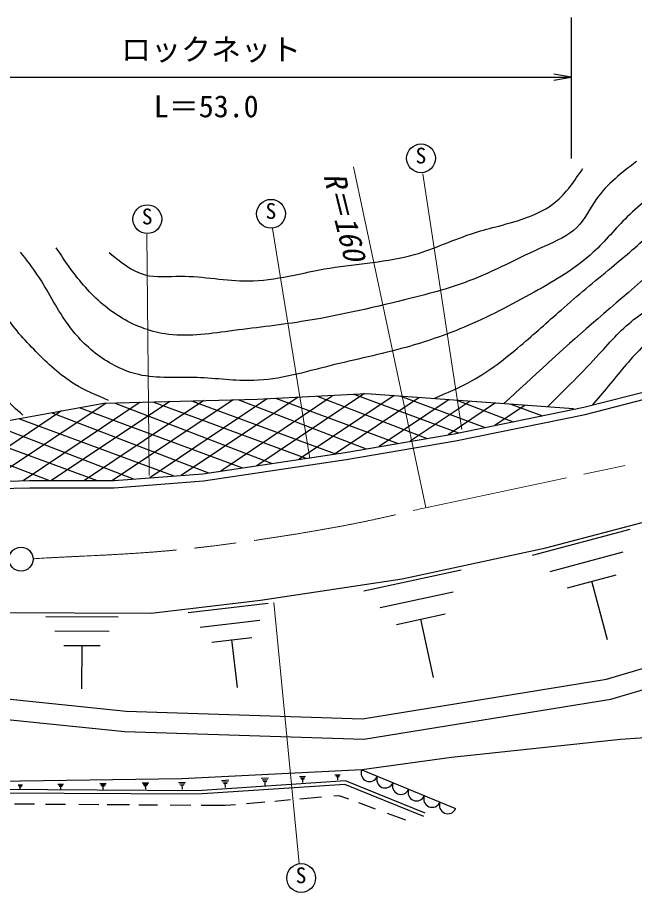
# Model space of a CAD drawing. Units: millimetres, scale not verified. Extents: x 40000 to 680000, y 20000 to 380000.
# Drawn here: x 461489 to 512942, y 259486 to 332080 of the extents above; entities that cross this region are included whole.
import ezdxf
from ezdxf.enums import TextEntityAlignment as Align

# ---------------------------------------------------------------- set-up
doc = ezdxf.new("R2010")
doc.units = ezdxf.units.MM
doc.header["$LTSCALE"] = 1000
doc.linetypes.add('CHAIN', pattern=[18.5, 12, -1.5, 3.5, -1.5])
for name, color, linetype, lineweight in [('M-BGD', 7, 'Continuous', 25), ('M-BGD-RSTR', 7, 'Continuous', 13), ('M-BMK', 2, 'CHAIN', 13), ('M-BMK-SRVR', 3, 'Continuous', 25), ('M-STR-STR3', 7, 'Continuous', 25), ('M-STR-STRC', 7, 'Continuous', 25)]:
    doc.layers.add(name, color=color, linetype=linetype, lineweight=lineweight)
doc.styles.add('ＭＳ ゴシック', font='')
doc.styles.get('ＭＳ ゴシック').set_extended_font_data('MS Gothic')

# ---------------------------------------------------------------- blocks, each defined once
blk = doc.blocks.new('open_arrow')
at = {"color": 0, "linetype": 'Continuous', "lineweight": -2}
blk.add_lwpolyline([(7.5, 1.25), (0, 0), (7.5, -1.25)], dxfattribs=at)

msp = doc.modelspace()

# ---------------------------------------------------------------- linework, layer by layer
at = {"layer": 'M-BGD'}
for p, q in [((508700, 299552), (518080, 301968)), ((508835, 298967), (518221, 301385)), ((490438, 300713), (481437, 294683)), ((481467, 300238), (490595, 300701)), ((489541, 300648), (498271, 297425)), ((490595, 300701), (507859, 299444)), ((448464, 296216), (468700, 299907)), ((468891, 299912), (459104, 293356)), ((471722, 299986), (461973, 293427)), ((474185, 300050), (464318, 293440)), ((477018, 300123), (467085, 293440)), ((468700, 299907), (481467, 300238)), ((479483, 300187), (469412, 293440)), ((469551, 299929), (482719, 294875)), ((482348, 300283), (472517, 293669)), ((472776, 300013), (485548, 295298)), ((484898, 300405), (475144, 293871)), ((476014, 300097), (488013, 295667)), ((487732, 300479), (478453, 294236)), ((479864, 300197), (490566, 296089)), ((483012, 300317), (493226, 296546)), ((492891, 300534), (484983, 295214)), ((486472, 300492), (495662, 296964)), ((494957, 300330), (487990, 295664)), ((497486, 300200), (491653, 296275)), ((493374, 300499), (500480, 297875)), ((499227, 300073), (494245, 296721)), ((501359, 299918), (497395, 297262)), ((498113, 300154), (502811, 298351)), ((502624, 299825), (505264, 298851)), ((465177, 299265), (456291, 293286)), ((464315, 299107), (477411, 294080)), ((466650, 299533), (480265, 294507)), ((497898, 297349), (508700, 299552)), ((503822, 299738), (501303, 298043)), ((461568, 298606), (474525, 293823)), ((498009, 296759), (508835, 298967)), ((456598, 297700), (468137, 293440)), ((459210, 298176), (471213, 293569)), ((454209, 297264), (464170, 293440)), ((488802, 295785), (497898, 297349)), ((488897, 295193), (498009, 296759)), ((476934, 294009), (488802, 295785)), ((477001, 293412), (488897, 295193)), ((469543, 293440), (476934, 294009)), ((453909, 293227), (462508, 293440)), ((462508, 293440), (469543, 293440)), ((469566, 292840), (477001, 293412)), ((453901, 292627), (462515, 292840)), ((462515, 292840), (469566, 292840)), ((505539, 287827), (518164, 291172)), ((504442, 287223), (512582, 289383)), ((493561, 285237), (505539, 287827)), ((505892, 285863), (512002, 287483)), ((490382, 284243), (498482, 285993)), ((507342, 284503), (511412, 285583)), ((481746, 283457), (493561, 285237)), ((510672, 280163), (509382, 285043)), ((491742, 282843), (497822, 284153)), ((472627, 282378), (481746, 283457)), ((475722, 282433), (482382, 283223)), ((457952, 282432), (472627, 282378)), ((463872, 282113), (469902, 282083)), ((476712, 281203), (481712, 281793)), ((493102, 281433), (497152, 282313)), ((496182, 277013), (495132, 281873)), ((464622, 280903), (469142, 280883)), ((477702, 279973), (481032, 280363)), ((510588, 276867), (524084, 280926)), ((465372, 279693), (468382, 279683)), ((466862, 276073), (466882, 279693)), ((479842, 276173), (479372, 280173)), ((510970, 275207), (524574, 279298)), ((490260, 273567), (510588, 276867)), ((455373, 275766), (470563, 274202)), ((490370, 271863), (510970, 275207)), ((455199, 274075), (470449, 272505)), ((470563, 274202), (490260, 273567)), ((530173, 273089), (511763, 271852)), ((470449, 272505), (490370, 271863)), ((511763, 271852), (497680, 270341)), ((497680, 270341), (490192, 269310)), ((490192, 269310), (475206, 268570)), ((481802, 268603), (482422, 268633)), ((485002, 268753), (485512, 268783)), ((485072, 268653), (485452, 268683)), ((487962, 268903), (488402, 268923)), ((488022, 268823), (488352, 268833)), ((488082, 268733), (488302, 268743)), ((488202, 268473), (488192, 268743)), ((490192, 269310), (498023, 266082)), ((475206, 268570), (457382, 268300)), ((461542, 268063), (461912, 268073)), ((461592, 267993), (461872, 268003)), ((461632, 267913), (461822, 267923)), ((461732, 267693), (461732, 267923)), ((464872, 268113), (465322, 268123)), ((464932, 268033), (465272, 268033)), ((464982, 267943), (465212, 267943)), ((465102, 267673), (465102, 267943)), ((468362, 268173), (468882, 268173)), ((468432, 268073), (468822, 268073)), ((468502, 267963), (468762, 267963)), ((468632, 267673), (468632, 267963)), ((471892, 268223), (472432, 268233)), ((471962, 268123), (472372, 268123)), ((472032, 268013), (472302, 268013)), ((472182, 267703), (472172, 268013)), ((474922, 268263), (475502, 268283)), ((475002, 268153), (475442, 268173)), ((475082, 268033), (475372, 268053)), ((475242, 267693), (475232, 268043)), ((488831, 268379), (476487, 267567)), ((488783, 268075), (476496, 267267)), ((478502, 268433), (479122, 268463)), ((478582, 268313), (479052, 268333)), ((478662, 268193), (478982, 268203)), ((478842, 267823), (478822, 268203)), ((481892, 268483), (482352, 268503)), ((481972, 268353), (482282, 268373)), ((482142, 267993), (482132, 268363)), ((485142, 268553), (485392, 268573)), ((485282, 268253), (485272, 268563)), ((495384, 265428), (488783, 268075)), ((495496, 265707), (488831, 268379)), ((476496, 267267), (457089, 267378)), ((476487, 267567), (457111, 267678)), ((487868, 267139), (488290, 267175)), ((488290, 267175), (489096, 266881)), ((461246, 266473), (462905, 266461)), ((463843, 266455), (465502, 266443)), ((466607, 266435), (468266, 266423)), ((468970, 266419), (470847, 266405)), ((478828, 266349), (479673, 266423)), ((480584, 266503), (482106, 266635)), ((482960, 266710), (484246, 266822)), ((485042, 266892), (486848, 267049)), ((489918, 266581), (491327, 266067)), ((471618, 266400), (473159, 266389)), ((474215, 266382), (475941, 266370)), ((476796, 266364), (478828, 266349)), ((492322, 265704), (493846, 265148))]:
    msp.add_line(p, q, dxfattribs=at)
for centre in [(490844, 269041), (492150, 268503), (493455, 267965), (494760, 267427), (496065, 266889), (497371, 266351)]:
    msp.add_arc(centre, 706, 157.59459, 337.59459, dxfattribs=at)
for points, knots in [([(496199, 300293), (497286, 300751), (498373, 301208), (499396, 301780), (500839, 302587), (502155, 303622), (503425, 304696), (504576, 305670), (505689, 306676), (506818, 307665), (508192, 308870), (509589, 310050), (511006, 311217), (512178, 312183), (513364, 313140), (514399, 314239), (515412, 315314), (516280, 316525), (517209, 317685), (518437, 319218), (519770, 320660), (520920, 322244), (521420, 322933), (521886, 323649), (522351, 324364)], [0, 0, 0, 0, 1, 1, 1, 2, 2, 2, 3, 3, 3, 4, 4, 4, 5, 5, 5, 6, 6, 6, 7, 7, 7, 8, 8, 8, 8]), ([(519099, 323133), (518104, 321552), (517109, 319970), (515839, 318642), (514752, 317505), (513464, 316553), (512332, 315442), (511357, 314485), (510498, 313411), (509502, 312489), (508056, 311152), (506321, 310137), (504580, 309167), (502644, 308088), (500702, 307065), (498674, 306214), (497114, 305560), (495504, 305008), (493875, 304553), (491784, 303969), (489662, 303546), (487538, 303015), (485436, 302489), (483331, 301856), (481201, 301784), (479637, 301732), (478059, 301982), (476464, 302030), (474828, 302080), (473174, 301918), (471604, 302277), (470370, 302558), (469188, 303161), (468159, 303938), (467152, 304698), (466291, 305624), (465575, 306645), (464692, 307903), (464027, 309305), (463175, 310582), (462737, 311240), (462248, 311865), (461760, 312489)], [0, 0, 0, 0, 1, 1, 1, 2, 2, 2, 3, 3, 3, 4, 4, 4, 5, 5, 5, 6, 6, 6, 7, 7, 7, 8, 8, 8, 9, 9, 9, 10, 10, 10, 11, 11, 11, 12, 12, 12, 13, 13, 13, 14, 14, 14, 14]), ([(540393, 308076), (539154, 308944), (537915, 309812), (536771, 310793), (535548, 311841), (534434, 313018), (533431, 314292), (532672, 315256), (531977, 316276), (531363, 317314), (530772, 318314), (530256, 319331), (529720, 320441), (529276, 321361), (528818, 322346), (528024, 322827), (527660, 323047), (527225, 323162), (526751, 323251), (526000, 323393), (525149, 323471), (524631, 323092), (524185, 322766), (523985, 322103), (523729, 321502), (523033, 319866), (521919, 318690), (520814, 317473), (519680, 316224), (518555, 314931), (517368, 313709), (514860, 311127), (512071, 308857), (509363, 306499), (506881, 304338), (504468, 302102), (502054, 299867)], [0, 0, 0, 0, 1, 1, 1, 2, 2, 2, 3, 3, 3, 4, 4, 4, 5, 5, 5, 6, 6, 6, 7, 7, 7, 8, 8, 8, 9, 9, 9, 10, 10, 10, 11, 11, 11, 12, 12, 12, 12]), ([(513109, 320054), (511881, 319124), (510652, 318193), (509770, 316941), (509212, 316149), (508793, 315228), (508129, 314565), (507406, 313842), (506393, 313424), (505413, 312980), (503258, 312005), (501265, 310908), (499131, 310094), (497401, 309434), (495578, 308960), (493755, 308509), (490896, 307802), (488036, 307151), (485153, 306698), (483169, 306387), (481174, 306169), (479154, 305906), (477358, 305673), (475543, 305404), (473778, 305680), (472468, 305885), (471186, 306390), (470043, 307095), (468884, 307809), (467868, 308729), (466987, 309754), (466151, 310728), (465437, 311798), (464724, 312867)], [0, 0, 0, 0, 1, 1, 1, 2, 2, 2, 3, 3, 3, 4, 4, 4, 5, 5, 5, 6, 6, 6, 7, 7, 7, 8, 8, 8, 9, 9, 9, 10, 10, 10, 11, 11, 11, 11]), ([(469138, 312471), (470087, 311678), (471037, 310886), (472137, 310603), (473054, 310368), (474076, 310487), (475080, 310490), (477013, 310497), (478877, 310075), (480739, 310094), (482995, 310117), (485247, 310788), (487530, 311169), (489909, 311566), (492322, 311649), (494604, 312301), (496292, 312784), (497908, 313578), (499584, 314112), (500252, 314325), (500930, 314496), (501621, 314678), (503286, 315115), (505026, 315610), (506318, 316658), (507246, 317411), (507942, 318450), (508638, 319488)], [0, 0, 0, 0, 1, 1, 1, 2, 2, 2, 3, 3, 3, 4, 4, 4, 5, 5, 5, 6, 6, 6, 7, 7, 7, 8, 8, 8, 9, 9, 9, 9]), ([(505689, 299602), (507144, 301045), (508598, 302487), (509999, 304007), (510978, 305071), (511932, 306172), (513074, 307029), (514259, 307917), (515647, 308542), (516891, 309361), (518146, 310188), (519253, 311213), (520336, 312277), (521363, 313285), (522367, 314327), (523252, 315405), (523878, 316167), (524444, 316946), (525108, 317791), (525381, 318138), (525670, 318496), (526062, 318586), (526351, 318652), (526695, 318572), (526963, 318427), (528030, 317850), (527884, 316243), (528289, 315034), (528581, 314160), (529160, 313494), (529773, 312860), (530807, 311792), (531939, 310817), (533166, 309998), (534864, 308863), (536745, 308026), (538626, 307188)], [0, 0, 0, 0, 1, 1, 1, 2, 2, 2, 3, 3, 3, 4, 4, 4, 5, 5, 5, 6, 6, 6, 7, 7, 7, 8, 8, 8, 9, 9, 9, 10, 10, 10, 11, 11, 11, 12, 12, 12, 12]), ([(461951, 298889), (460812, 299904), (459673, 300919), (459065, 302284), (458566, 303402), (458423, 304756), (457593, 305623), (457146, 306090), (456501, 306416), (456122, 306925), (455676, 307523), (455600, 308373), (455273, 309075), (454999, 309663), (454550, 310147), (454084, 310603), (453322, 311350), (452515, 312024), (451708, 312697)], [0, 0, 0, 0, 1, 1, 1, 2, 2, 2, 3, 3, 3, 4, 4, 4, 5, 5, 5, 6, 6, 6, 6]), ([(469081, 300134), (468109, 300541), (467138, 300949), (466252, 301492), (465061, 302222), (464025, 303198), (463026, 304208), (462054, 305191), (461118, 306207), (460423, 307378), (459839, 308360), (459426, 309450), (458838, 310433), (458484, 311025), (458067, 311578), (457650, 312131)], [0, 0, 0, 0, 1, 1, 1, 2, 2, 2, 3, 3, 3, 4, 4, 4, 5, 5, 5, 5]), ([(525327, 303602), (524981, 303884), (524634, 304165), (524419, 304537), (524202, 304911), (524117, 305377), (524101, 305809), (524067, 306684), (524310, 307425), (524631, 308407), (524868, 309135), (525149, 309994), (524737, 310369), (524529, 310557), (524145, 310623), (523782, 310634), (522407, 310676), (521350, 309939), (520283, 309255), (518986, 308424), (517676, 307671), (516413, 306817), (515383, 306120), (514385, 305356), (513498, 304484), (512498, 303502), (511639, 302383), (510741, 301303), (510300, 300773), (509849, 300252), (509399, 299732)], [0, 0, 0, 0, 1, 1, 1, 2, 2, 2, 3, 3, 3, 4, 4, 4, 5, 5, 5, 6, 6, 6, 7, 7, 7, 8, 8, 8, 9, 9, 9, 10, 10, 10, 10])]:
    msp.add_open_spline(points, degree=3, knots=knots, dxfattribs=at)
at = {"layer": 'M-BGD-RSTR'}
for p, q in [((495540, 291186), (489513, 319610)), ((495277, 319020), (498529, 297692)), ((482765, 314465), (485854, 295287)), ((472269, 313998), (472464, 293857)), ((484967, 261490), (482877, 283283))]:
    msp.add_line(p, q, dxfattribs=at)
at = {"layer": 'M-BMK'}
msp.add_line((495512, 291175), (514445, 295183), dxfattribs=at)
msp.add_open_spline([(462789, 286918), (463514, 286961), (464238, 287005), (464963, 287041), (465315, 287059), (465666, 287075), (466018, 287091), (466370, 287107), (466722, 287124), (467073, 287141), (469183, 287244), (471294, 287354), (473399, 287530), (475614, 287716), (477823, 287975), (480025, 288276), (481953, 288539), (483876, 288834), (485795, 289159), (487466, 289442), (489133, 289748), (490792, 290098), (492371, 290431), (493942, 290803), (495512, 291175)], degree=3, knots=[0, 0, 0, 0, 1, 1, 1, 2, 2, 2, 3, 3, 3, 4, 4, 4, 5, 5, 5, 6, 6, 6, 7, 7, 7, 8, 8, 8, 8], dxfattribs=at)
at = {"layer": 'M-BMK-SRVR'}
msp.add_circle((461790, 286887), 1000, dxfattribs=at)
at = {"layer": 'M-STR-STR3'}
for p, q in [((507661, 332080), (507661, 320299)), ((448476, 327094), (507661, 327094))]:
    msp.add_line(p, q, dxfattribs=at)
at = {"layer": 'M-STR-STRC'}
for centre in [(495140, 320325), (482635, 315700), (472320, 315245), (485146, 260283)]:
    msp.add_circle(centre, 1200, dxfattribs=at)

# ---------------------------------------------------------------- block references
at = {"layer": 'M-STR-STR3', "xscale": 193, "yscale": 193, "rotation": 180}
msp.add_blockref('open_arrow', (507661, 327094), dxfattribs=at)

# ---------------------------------------------------------------- texts
at = {"layer": 'M-BGD-RSTR', "style": 'ＭＳ ゴシック', "oblique": 15}
msp.add_text('R＝160', height=1833, rotation=283.841, dxfattribs=at).set_placement((486454, 318789), align=Align.BOTTOM_LEFT)
at = {"layer": 'M-STR-STR3', "style": 'ＭＳ ゴシック'}
for s, p in [('ロックネット', (470131, 327942)), ('L＝53.0', (472863, 323198))]:
    msp.add_text(s, height=1833, dxfattribs=at).set_placement(p, align=Align.BOTTOM_LEFT)
at = {"layer": 'M-STR-STRC', "style": 'ＭＳ ゴシック'}
for p in [(494678, 319497), (482173, 314872), (471858, 314417), (484683, 259455)]:
    msp.add_text('S', height=1320, dxfattribs=at).set_placement(p, align=Align.BOTTOM_LEFT)

doc.saveas('drawing.dxf')
